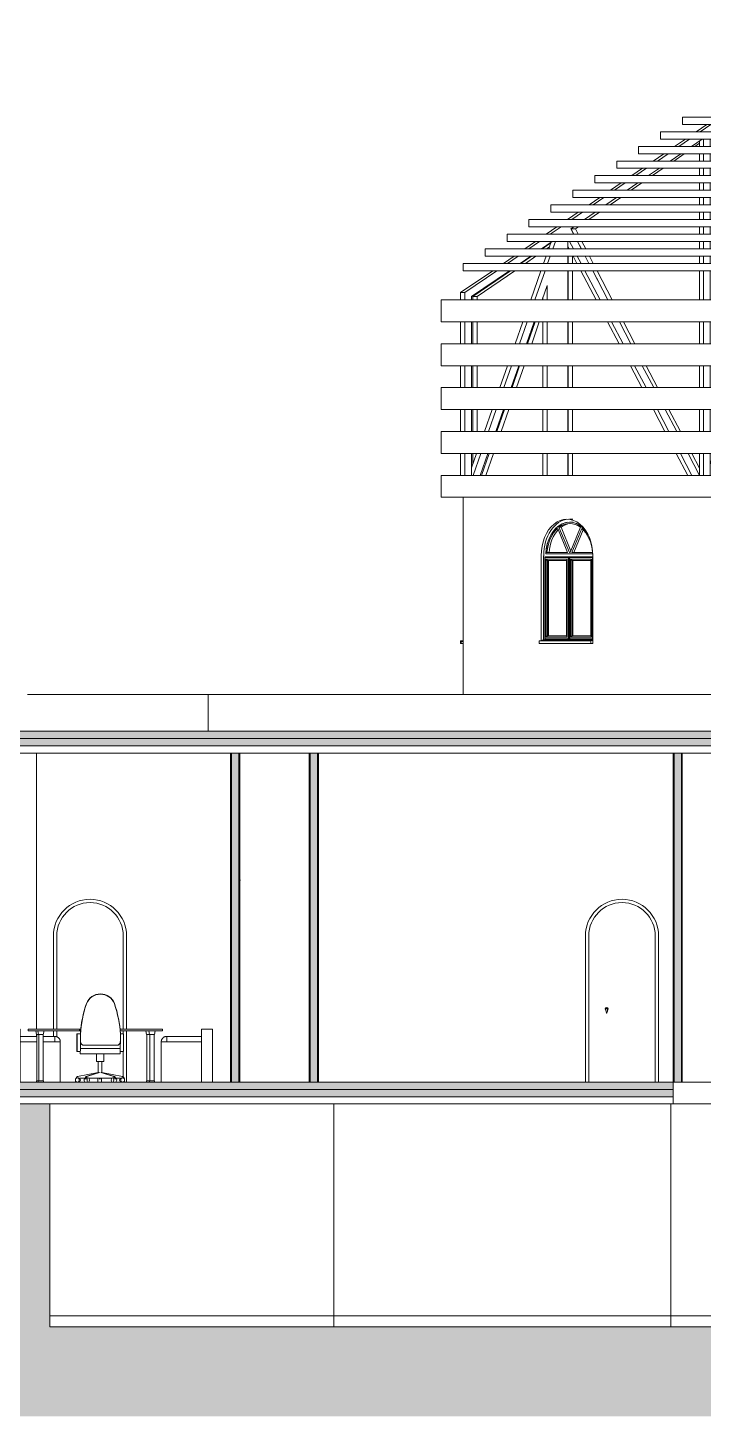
# Model space of a CAD drawing. Header units: millimetres. Extents: x -50556 to 48757, y -10837 to 15500.
# Drawn here: x -37859 to -28620, y -4572 to 14423 of the extents above; entities that cross this region are included whole.
import ezdxf

# ---------------------------------------------------------------- set-up
doc = ezdxf.new("R2010")
doc.units = ezdxf.units.MM
for name, color, linetype, lineweight in [('A-DETL-GENF', 92, 'Continuous', 9), ('A-DETL-THIN', 151, 'Continuous', 9), ('A-DOOR', 31, 'Continuous', 9), ('A-DOOR-FRAM', 31, 'Continuous', 9), ('A-FLOR', 192, 'Continuous', 9), ('A-FLOR-FNSH', 192, 'Continuous', 35), ('A-FLOR-MCUT', 51, 'Continuous', 9), ('A-FLOR-PATT', 8, 'Continuous', 35), ('A-GENM', 13, 'Continuous', 9), ('A-GLAZ', 151, 'Continuous', 9), ('A-ROOF', 132, 'Continuous', 9), ('A-WALL', 113, 'Continuous', 9), ('A-WALL-FNSH', 113, 'Continuous', 25), ('A-WALL-PATT', 111, 'Continuous', 25), ('I-FURN', 30, 'Continuous', 9), ('I-WALL', 2, 'Continuous', 9), ('S-FNDN', 32, 'Continuous', 9)]:
    doc.layers.add(name, color=color, linetype=linetype, lineweight=lineweight)
pattern_1 = [(0, (-2925.9, 5575), (812.8, 203.2), [33.528, -576.072, 33.528, -576.072, -3251.2]), (0, (-2925.9, 5575), (812.8, 203.2), [-1219.2, 33.528, -1185.672, 33.528, -576.072, -1422.4]), (0, (-2925.9, 5575), (812.8, 203.2), [-3048, 33.528, -372.872, 33.528, -982.472]), (120, (-2621.1, 5676.6), (-582.3764, 602.30545), [33.528, -576.072, 33.528, -3827.272]), (120, (-2621.1, 5676.6), (-582.3764, 602.30545), [-643.128, -576.072, 33.528, -1185.672, -2032]), (120, (-2621.1, 5676.6), (-582.3764, 602.30545), [-2438.4, 33.528, -576.072, 33.528, -1388.872]), (120, (-2621.1, 5676.6), (-582.3764, 602.30545), [-3081.528, -372.872, 33.528, -982.472]), (240, (-2519.5, 6083), (-230.4236, -805.50545), [33.528, -576.072, 33.528, -576.072, -3251.2]), (240, (-2519.5, 6083), (-230.4236, -805.50545), [-1219.2, 33.528, -1185.672, 33.528, -576.072, -1422.4]), (240, (-2519.5, 6083), (-230.4236, -805.50545), [-3048, 33.528, -372.872, 33.528, -982.472])]

# ---------------------------------------------------------------- blocks, each defined once
blk = doc.blocks.new('Arch - 750 x 2100 mm-239391-Section 3')
at = {"layer": 'A-DOOR'}
for p, q in [((-30186, 2000), (-30186, 0)), ((-29276, 0), (-29276, 2000))]:
    blk.add_line(p, q, dxfattribs=at)
at = {"layer": 'A-DOOR', "flags": 128}
for points in [[(-29939, 1009), (-29939, 1009), (-29939, 1009), (-29939, 1009), (-29939, 1009), (-29939, 1009), (-29939, 1009), (-29939, 1009), (-29939, 1009), (-29939, 1009), (-29939, 1009), (-29939, 1009), (-29939, 1009), (-29939, 1009), (-29939, 1009), (-29939, 1009), (-29940, 1009), (-29940, 1009), (-29940, 1009), (-29940, 1009), (-29940, 1009), (-29940, 1009), (-29940, 1009), (-29940, 1009), (-29940, 1009), (-29940, 1009), (-29940, 1009), (-29940, 1009), (-29940, 1009), (-29940, 1009), (-29940, 1009), (-29940, 1009), (-29940, 1009), (-29940, 1009), (-29940, 1009), (-29940, 1009), (-29941, 1009), (-29941, 1009), (-29941, 1009), (-29941, 1009), (-29941, 1009), (-29941, 1009), (-29941, 1009), (-29941, 1009), (-29941, 1009), (-29941, 1009), (-29941, 1009), (-29941, 1009), (-29941, 1009), (-29941, 1009), (-29941, 1009), (-29941, 1009), (-29941, 1009), (-29942, 1009), (-29942, 1009), (-29942, 1009), (-29942, 1009), (-29942, 1009), (-29942, 1009), (-29942, 1009), (-29942, 1009), (-29942, 1009), (-29942, 1009), (-29942, 1009), (-29942, 1009), (-29942, 1009), (-29942, 1009), (-29942, 1009), (-29942, 1009), (-29942, 1009), (-29942, 1009), (-29942, 1009), (-29942, 1009), (-29942, 1009), (-29942, 1009), (-29942, 1009), (-29942, 1009), (-29942, 1009)], [(-29942, 1009), (-29942, 1009), (-29942, 1009), (-29942, 1009)], [(-29939, 1009), (-29939, 1009), (-29939, 1009), (-29939, 1009), (-29939, 1009), (-29939, 1009)]]:
    blk.add_lwpolyline(points, dxfattribs=at)
at = {"layer": 'A-DOOR'}
for centre, radius, start, end in [((-29731, 2000), 455, 360, 180), ((-29941, 1000), 20, 360, 180), ((-29941, 1000), 20, 180, 240), ((-29942, 999), 9.45, 90, 180), ((-29787, 999), 165, 180, 199.134), ((-29939, 999), 9.45, 0, 90), ((-30094, 999), 165, 340.866, 0), ((-29941, 1000), 20, 300, 0), ((-29940, 946), 2.34, 199.134, 261.031), ((-29941, 946), 2.34, 278.969, 340.866)]:
    blk.add_arc(centre, radius, start, end, dxfattribs=at)
at = {"layer": 'A-DOOR-FRAM'}
for p, q in [((-30186, 0), (-30186, 2000)), ((-29276, 2000), (-29276, 0))]:
    blk.add_line(p, q, dxfattribs=at)
blk.add_arc((-29731, 2000), 455, 0, 180, dxfattribs=at)
blk = doc.blocks.new('Arch - 750 x 2100 mm-239390-Section 3')
at = {"layer": 'A-DOOR'}
for p, q in [((-37463, 2000), (-37463, 725)), ((-36553, 725), (-36553, 2000)), ((-37463, 700), (-37463, 619)), ((-36553, 660), (-36553, 700)), ((-36553, 73), (-36553, 420)), ((-36553, 0), (-36553, 2))]:
    blk.add_line(p, q, dxfattribs=at)
blk.add_arc((-37008, 2000), 455, 0, 180, dxfattribs=at)
at = {"layer": 'A-DOOR-FRAM'}
for p, q in [((-37463, 725), (-37463, 2000)), ((-36553, 2000), (-36553, 725)), ((-37463, 619), (-37463, 700)), ((-36553, 700), (-36553, 660)), ((-36553, 420), (-36553, 73)), ((-36553, 2), (-36553, 0))]:
    blk.add_line(p, q, dxfattribs=at)
blk.add_arc((-37008, 2000), 455, 0, 180, dxfattribs=at)
blk = doc.blocks.new('HOOR LIGHT - HOOR LIGHT-165948-Section 3')
at = {"layer": 'A-GENM'}
for p, q in [((-31904, 11200), (-23179, 11200)), ((-31904, 11100), (-31904, 11200)), ((-23179, 11100), (-31904, 11100))]:
    blk.add_line(p, q, dxfattribs=at)
blk = doc.blocks.new('HOOR LIGHT1 - HOOR LIGHT-166020-Section 3')
at = {"layer": 'A-GENM'}
for p, q in [((-31604, 11400), (-23055, 11400)), ((-31604, 11300), (-31604, 11400)), ((-23055, 11300), (-31604, 11300))]:
    blk.add_line(p, q, dxfattribs=at)
blk = doc.blocks.new('HOOR LIGHT2 - HOOR LIGHT-166050-Section 3')
at = {"layer": 'A-GENM'}
for p, q in [((-31304, 11600), (-22930, 11600)), ((-31304, 11600), (-31304, 11500)), ((-22930, 11500), (-31304, 11500))]:
    blk.add_line(p, q, dxfattribs=at)
blk = doc.blocks.new('HOOR LIGHT3 - HOOR LIGHT-166080-Section 3')
at = {"layer": 'A-GENM'}
for p, q in [((-31004, 11800), (-22806, 11800)), ((-31004, 11800), (-31004, 11700)), ((-22806, 11700), (-31004, 11700))]:
    blk.add_line(p, q, dxfattribs=at)
blk = doc.blocks.new('HOOR LIGHT4 - HOOR LIGHT-166110-Section 3')
at = {"layer": 'A-GENM'}
for p, q in [((-30704, 12000), (-22682, 12000)), ((-30704, 11900), (-30704, 12000)), ((-22682, 11900), (-30704, 11900))]:
    blk.add_line(p, q, dxfattribs=at)
blk = doc.blocks.new('HOOR LIGHT5 - HOOR LIGHT-166140-Section 3')
at = {"layer": 'A-GENM'}
for p, q in [((-30404, 12200), (-22558, 12200)), ((-30404, 12100), (-30404, 12200)), ((-22558, 12100), (-30404, 12100))]:
    blk.add_line(p, q, dxfattribs=at)
blk = doc.blocks.new('HOOR LIGHT6 - HOOR LIGHT-166170-Section 3')
at = {"layer": 'A-GENM'}
for p, q in [((-30104, 12400), (-22433, 12400)), ((-30104, 12300), (-30104, 12400)), ((-22433, 12300), (-30104, 12300))]:
    blk.add_line(p, q, dxfattribs=at)
blk = doc.blocks.new('HOOR LIGHT7 - HOOR LIGHT-166200-Section 3')
at = {"layer": 'A-GENM'}
for p, q in [((-29804, 12600), (-22309, 12600)), ((-29804, 12500), (-29804, 12600)), ((-22309, 12500), (-29804, 12500))]:
    blk.add_line(p, q, dxfattribs=at)
blk = doc.blocks.new('HOOR LIGHT8 - HOOR LIGHT-166230-Section 3')
at = {"layer": 'A-GENM'}
for p, q in [((-29504, 12800), (-22185, 12800)), ((-29504, 12700), (-29504, 12800)), ((-22185, 12700), (-29504, 12700))]:
    blk.add_line(p, q, dxfattribs=at)
blk = doc.blocks.new('HOOR LIGHT9 - HOOR LIGHT-166260-Section 3')
at = {"layer": 'A-GENM'}
for p, q in [((-29204, 13000), (-22061, 13000)), ((-29204, 12900), (-29204, 13000)), ((-22061, 12900), (-29204, 12900))]:
    blk.add_line(p, q, dxfattribs=at)
blk = doc.blocks.new('HOOR LIGHT10 - HOOR LIGHT-166290-Section 3')
at = {"layer": 'A-GENM'}
for p, q in [((-28904, 13200), (-21936, 13200)), ((-28904, 13100), (-28904, 13200)), ((-21936, 13100), (-28904, 13100))]:
    blk.add_line(p, q, dxfattribs=at)
blk = doc.blocks.new('TRUESS2 - TRUESS-173441-Section 3')
at = {"layer": 'A-GENM'}
for p, q in [((-26553, 14423), (-26578, 14423)), ((-26553, 14423), (-26553, 14400)), ((-26553, 14300), (-26553, 14200)), ((-26850, 14100), (-26995, 14000)), ((-26553, 14100), (-26553, 14000)), ((-27140, 13900), (-27285, 13800)), ((-26553, 13900), (-26553, 13800)), ((-27430, 13700), (-27575, 13600)), ((-26759, 13700), (-26789, 13600)), ((-26727, 13806), (-26729, 13800)), ((-26553, 13700), (-26553, 13600)), ((-27720, 13500), (-27865, 13400)), ((-26818, 13500), (-26848, 13400)), ((-26553, 13500), (-26553, 13400)), ((-28009, 13300), (-28154, 13200)), ((-26878, 13300), (-26908, 13200)), ((-26553, 13300), (-26553, 13200)), ((-28299, 13100), (-28444, 13000)), ((-26938, 13100), (-26968, 13000)), ((-26553, 13100), (-26553, 13000)), ((-28673, 12842), (-28734, 12800)), ((-28480, 12900), (-28480, 12800)), ((-26998, 12900), (-27028, 12800)), ((-26553, 12900), (-26553, 12800)), ((-28879, 12700), (-29024, 12600)), ((-28480, 12700), (-28480, 12600)), ((-27058, 12700), (-27087, 12600)), ((-26553, 12700), (-26553, 12600)), ((-29169, 12500), (-29314, 12400)), ((-28480, 12500), (-28480, 12400)), ((-27117, 12500), (-27147, 12400)), ((-26553, 12500), (-26553, 12400)), ((-29459, 12300), (-29604, 12200)), ((-28480, 12300), (-28480, 12200)), ((-27177, 12300), (-27207, 12200)), ((-26553, 12300), (-26553, 12200)), ((-29749, 12100), (-29894, 12000)), ((-28480, 12100), (-28480, 12000)), ((-27237, 12100), (-27267, 12000)), ((-26553, 12100), (-26553, 12000)), ((-30243, 11800), (-30098, 11900)), ((-30039, 11900), (-30184, 11800)), ((-28480, 11900), (-28480, 11800)), ((-27297, 11900), (-27326, 11800)), ((-26553, 11900), (-26553, 11800)), ((-30428, 11673), (-30388, 11700)), ((-30390, 11600), (-30428, 11673)), ((-30368, 11673), (-30428, 11673)), ((-30328, 11700), (-30368, 11673)), ((-30368, 11673), (-30331, 11600)), ((-28480, 11700), (-28480, 11600)), ((-27356, 11700), (-27386, 11600)), ((-26553, 11700), (-26553, 11600)), ((-30823, 11400), (-30705, 11481)), ((-30724, 11427), (-30763, 11400)), ((-30467, 11400), (-30467, 11428)), ((-30287, 11400), (-30338, 11500)), ((-30279, 11500), (-30227, 11400)), ((-28480, 11500), (-28480, 11400)), ((-31113, 11200), (-30968, 11300)), ((-30908, 11300), (-31053, 11200)), ((-30467, 11200), (-30467, 11300)), ((-30407, 11300), (-30407, 11200)), ((-30183, 11200), (-30235, 11300)), ((-30175, 11300), (-30124, 11200)), ((-28480, 11300), (-28480, 11200)), ((-31772, 10745), (-31258, 11100)), ((-31198, 11100), (-31713, 10745)), ((-30467, 10700), (-30467, 11100)), ((-30407, 11100), (-30407, 10700)), ((-30032, 10908), (-30131, 11100)), ((-30072, 11100), (-29865, 10700)), ((-28480, 11100), (-28480, 10700)), ((-31772, 10700), (-31772, 10745)), ((-31713, 10745), (-31772, 10745)), ((-31713, 10745), (-31713, 10700)), ((-30817, 10700), (-30812, 10714)), ((-27619, 10819), (-27655, 10700)), ((-31772, 10100), (-31772, 10400)), ((-31713, 10400), (-31713, 10100)), ((-31026, 10100), (-30921, 10400)), ((-30862, 10400), (-30966, 10100)), ((-30467, 10100), (-30467, 10400)), ((-30407, 10400), (-30407, 10100)), ((-29710, 10400), (-29554, 10100)), ((-28480, 10400), (-28480, 10100)), ((-27745, 10400), (-27834, 10100)), ((-31772, 9500), (-31772, 9800)), ((-31713, 9800), (-31713, 9500)), ((-31235, 9500), (-31131, 9800)), ((-31071, 9800), (-31176, 9500)), ((-30467, 9500), (-30467, 9800)), ((-30407, 9800), (-30407, 9500)), ((-29399, 9800), (-29244, 9500)), ((-28480, 9800), (-28480, 9500)), ((-27924, 9800), (-28014, 9500)), ((-31772, 8900), (-31772, 9200)), ((-31713, 9200), (-31713, 8900)), ((-31444, 8900), (-31340, 9200)), ((-31280, 9200), (-31385, 8900)), ((-30467, 8900), (-30467, 9200)), ((-30407, 9200), (-30407, 8900)), ((-29089, 9200), (-28933, 8900)), ((-28480, 9200), (-28480, 8900)), ((-28103, 9200), (-28193, 8900)), ((-31772, 8451), (-31772, 8600)), ((-31654, 8300), (-31549, 8600)), ((-31489, 8600), (-31594, 8300)), ((-30467, 8300), (-30467, 8600)), ((-30407, 8600), (-30407, 8300)), ((-28778, 8600), (-28673, 8398)), ((-28480, 8600), (-28480, 8595)), ((-28283, 8600), (-28372, 8300))]:
    blk.add_line(p, q, dxfattribs=at)
blk = doc.blocks.new('TRUESS3 - TRUESS-173606-Section 3')
at = {"layer": 'A-GENM'}
for p, q in [((-26961, 14200), (-26814, 14300)), ((-26758, 14300), (-26904, 14200)), ((-26668, 14400), (-26634, 14423)), ((-26634, 14423), (-26578, 14423)), ((-26578, 14423), (-26612, 14400)), ((-26578, 14400), (-26578, 14423)), ((-26578, 14200), (-26578, 14300)), ((-27254, 14000), (-27107, 14100)), ((-27051, 14100), (-27197, 14000)), ((-27024, 14000), (-26878, 14100)), ((-26849, 14000), (-26818, 14100)), ((-26762, 14100), (-26792, 14000)), ((-26695, 14000), (-26671, 14080)), ((-26671, 14080), (-26671, 14000)), ((-26578, 14000), (-26578, 14100)), ((-27546, 13800), (-27400, 13900)), ((-27344, 13900), (-27490, 13800)), ((-27317, 13800), (-27170, 13900)), ((-26909, 13800), (-26879, 13900)), ((-26822, 13900), (-26853, 13800)), ((-26755, 13800), (-26725, 13900)), ((-26727, 13800), (-26727, 13893)), ((-26671, 13900), (-26671, 13800)), ((-26578, 13800), (-26578, 13900)), ((-27839, 13600), (-27693, 13700)), ((-27637, 13700), (-27783, 13600)), ((-27610, 13600), (-27463, 13700)), ((-26969, 13600), (-26939, 13700)), ((-26883, 13700), (-26913, 13600)), ((-26815, 13600), (-26785, 13700)), ((-26727, 13600), (-26727, 13700)), ((-26671, 13700), (-26671, 13600)), ((-26578, 13600), (-26578, 13700)), ((-28132, 13400), (-27986, 13500)), ((-27929, 13500), (-28076, 13400)), ((-27903, 13400), (-27756, 13500)), ((-27030, 13400), (-26999, 13500)), ((-26943, 13500), (-26973, 13400)), ((-26876, 13400), (-26846, 13500)), ((-26727, 13400), (-26727, 13500)), ((-26671, 13500), (-26671, 13400)), ((-26578, 13400), (-26578, 13500)), ((-28425, 13200), (-28279, 13300)), ((-28222, 13300), (-28369, 13200)), ((-28195, 13200), (-28049, 13300)), ((-27090, 13200), (-27060, 13300)), ((-27004, 13300), (-27034, 13200)), ((-26936, 13200), (-26906, 13300)), ((-26727, 13200), (-26727, 13300)), ((-26671, 13300), (-26671, 13200)), ((-26578, 13200), (-26578, 13300)), ((-28718, 13000), (-28571, 13100)), ((-28515, 13100), (-28662, 13000)), ((-28488, 13000), (-28342, 13100)), ((-27150, 13000), (-27120, 13100)), ((-27064, 13100), (-27094, 13000)), ((-26997, 13000), (-26966, 13100)), ((-26727, 13000), (-26727, 13100)), ((-26671, 13100), (-26671, 13000)), ((-26578, 13000), (-26578, 13100)), ((-29011, 12800), (-28864, 12900)), ((-28808, 12900), (-28954, 12800)), ((-28781, 12800), (-28635, 12900)), ((-28673, 12800), (-28673, 12873)), ((-28617, 12900), (-28617, 12800)), ((-28525, 12800), (-28525, 12900)), ((-27211, 12800), (-27181, 12900)), ((-27124, 12900), (-27154, 12800)), ((-27057, 12800), (-27027, 12900)), ((-26727, 12800), (-26727, 12900)), ((-26671, 12900), (-26671, 12800)), ((-26578, 12800), (-26578, 12900)), ((-29304, 12600), (-29157, 12700)), ((-29101, 12700), (-29247, 12600)), ((-29074, 12600), (-28928, 12700)), ((-28673, 12600), (-28673, 12700)), ((-28617, 12700), (-28617, 12600)), ((-28525, 12600), (-28525, 12700)), ((-27271, 12600), (-27241, 12700)), ((-27185, 12700), (-27215, 12600)), ((-27117, 12600), (-27087, 12700)), ((-26727, 12600), (-26727, 12700)), ((-26671, 12700), (-26671, 12600)), ((-26578, 12600), (-26578, 12700)), ((-29596, 12400), (-29450, 12500)), ((-29394, 12500), (-29540, 12400)), ((-29367, 12400), (-29220, 12500)), ((-28673, 12400), (-28673, 12500)), ((-28617, 12500), (-28617, 12400)), ((-28525, 12400), (-28525, 12500)), ((-27332, 12400), (-27301, 12500)), ((-27245, 12500), (-27275, 12400)), ((-27178, 12400), (-27148, 12500)), ((-26727, 12400), (-26727, 12500)), ((-26671, 12500), (-26671, 12400)), ((-26578, 12400), (-26578, 12500)), ((-29889, 12200), (-29743, 12300)), ((-29687, 12300), (-29833, 12200)), ((-29660, 12200), (-29513, 12300)), ((-28673, 12200), (-28673, 12300)), ((-28617, 12300), (-28617, 12200)), ((-28525, 12200), (-28525, 12300)), ((-27392, 12200), (-27362, 12300)), ((-27305, 12300), (-27336, 12200)), ((-27238, 12200), (-27208, 12300)), ((-26727, 12200), (-26727, 12300)), ((-26671, 12300), (-26671, 12200)), ((-26578, 12200), (-26578, 12300)), ((-30182, 12000), (-30036, 12100)), ((-29979, 12100), (-30126, 12000)), ((-29953, 12000), (-29806, 12100)), ((-28673, 12000), (-28673, 12100)), ((-28617, 12100), (-28617, 12000)), ((-28525, 12000), (-28525, 12100)), ((-27452, 12000), (-27422, 12100)), ((-27366, 12100), (-27396, 12000)), ((-27298, 12000), (-27268, 12100)), ((-26727, 12000), (-26727, 12100)), ((-26671, 12100), (-26671, 12000)), ((-26578, 12000), (-26578, 12100)), ((-30475, 11800), (-30329, 11900)), ((-30272, 11900), (-30419, 11800)), ((-30245, 11800), (-30099, 11900)), ((-28673, 11800), (-28673, 11900)), ((-28617, 11900), (-28617, 11800)), ((-28525, 11800), (-28525, 11900)), ((-27513, 11800), (-27482, 11900)), ((-27426, 11900), (-27456, 11800)), ((-27359, 11800), (-27329, 11900)), ((-26727, 11800), (-26727, 11900)), ((-26671, 11900), (-26671, 11800)), ((-26578, 11800), (-26578, 11900)), ((-30768, 11600), (-30621, 11700)), ((-30565, 11700), (-30712, 11600)), ((-30432, 11673), (-30392, 11700)), ((-30394, 11600), (-30432, 11673)), ((-28673, 11600), (-28673, 11700)), ((-28617, 11700), (-28617, 11600)), ((-28525, 11600), (-28525, 11700)), ((-27573, 11600), (-27543, 11700)), ((-27487, 11700), (-27517, 11600)), ((-27419, 11600), (-27389, 11700)), ((-26727, 11600), (-26727, 11700)), ((-26671, 11700), (-26671, 11600)), ((-26578, 11600), (-26578, 11700)), ((-31061, 11400), (-30914, 11500)), ((-30858, 11500), (-31004, 11400)), ((-30831, 11400), (-30685, 11500)), ((-30734, 11400), (-30703, 11487)), ((-30642, 11500), (-30678, 11400)), ((-30471, 11400), (-30471, 11500)), ((-30452, 11400), (-30471, 11436)), ((-30448, 11500), (-30396, 11400)), ((-30289, 11400), (-30342, 11500)), ((-28673, 11400), (-28673, 11500)), ((-28617, 11500), (-28617, 11400)), ((-28525, 11400), (-28525, 11500)), ((-27633, 11400), (-27619, 11446)), ((-27547, 11500), (-27577, 11400)), ((-31354, 11200), (-31207, 11300)), ((-31151, 11300), (-31297, 11200)), ((-31124, 11200), (-30978, 11300)), ((-30804, 11200), (-30769, 11300)), ((-30713, 11300), (-30748, 11200)), ((-30471, 11200), (-30471, 11300)), ((-30347, 11200), (-30400, 11300)), ((-30343, 11300), (-30291, 11200)), ((-30185, 11200), (-30237, 11300)), ((-28673, 11200), (-28673, 11300)), ((-28617, 11300), (-28617, 11200)), ((-28525, 11200), (-28525, 11300)), ((-27694, 11200), (-27664, 11300)), ((-27607, 11300), (-27637, 11200)), ((-27540, 11200), (-27528, 11239)), ((-31939, 10800), (-31500, 11100)), ((-31444, 11100), (-31883, 10800)), ((-31790, 10745), (-31270, 11100)), ((-30980, 10700), (-30840, 11100)), ((-30783, 11100), (-30924, 10700)), ((-30471, 10700), (-30471, 11100)), ((-30086, 10700), (-30295, 11100)), ((-30239, 11100), (-30030, 10700)), ((-29923, 10700), (-30132, 11100)), ((-28673, 10700), (-28673, 11100)), ((-28617, 11100), (-28617, 10700)), ((-28525, 10700), (-28525, 11100)), ((-27845, 10700), (-27724, 11100)), ((-27668, 11100), (-27788, 10700)), ((-27691, 10700), (-27570, 11100)), ((-30825, 10700), (-30756, 10896)), ((-30756, 10896), (-30756, 10700)), ((-31939, 10700), (-31939, 10800)), ((-31939, 10800), (-31883, 10800)), ((-31883, 10800), (-31883, 10700)), ((-31790, 10700), (-31790, 10745)), ((-30812, 10700), (-30812, 10737)), ((-31939, 10100), (-31939, 10400)), ((-31883, 10400), (-31883, 10100)), ((-31790, 10100), (-31790, 10400)), ((-31192, 10100), (-31086, 10400)), ((-31030, 10400), (-31135, 10100)), ((-31036, 10100), (-30931, 10400)), ((-30812, 10100), (-30812, 10400)), ((-30756, 10400), (-30756, 10100)), ((-30471, 10100), (-30471, 10400)), ((-29772, 10100), (-29929, 10400)), ((-29873, 10400), (-29716, 10100)), ((-29610, 10100), (-29766, 10400)), ((-28673, 10100), (-28673, 10400)), ((-28617, 10400), (-28617, 10100)), ((-28525, 10100), (-28525, 10400)), ((-28026, 10100), (-27935, 10400)), ((-27879, 10400), (-27970, 10100)), ((-27872, 10100), (-27781, 10400)), ((-31939, 9500), (-31939, 9800)), ((-31883, 9800), (-31883, 9500)), ((-31790, 9500), (-31790, 9800)), ((-31403, 9500), (-31297, 9800)), ((-31241, 9800), (-31347, 9500)), ((-31248, 9500), (-31142, 9800)), ((-30812, 9500), (-30812, 9800)), ((-30756, 9800), (-30756, 9500)), ((-30471, 9500), (-30471, 9800)), ((-29459, 9500), (-29615, 9800)), ((-29559, 9800), (-29402, 9500)), ((-29296, 9500), (-29453, 9800)), ((-28673, 9500), (-28673, 9800)), ((-28617, 9800), (-28617, 9500)), ((-28525, 9500), (-28525, 9800)), ((-28207, 9500), (-28116, 9800)), ((-28060, 9800), (-28151, 9500)), ((-28053, 9500), (-27963, 9800)), ((-31939, 8900), (-31939, 9200)), ((-31883, 9200), (-31883, 8900)), ((-31790, 8900), (-31790, 9200)), ((-31614, 8900), (-31509, 9200)), ((-31452, 9200), (-31558, 8900)), ((-31459, 8900), (-31353, 9200)), ((-30812, 8900), (-30812, 9200)), ((-30756, 9200), (-30756, 8900)), ((-30471, 8900), (-30471, 9200)), ((-29145, 8900), (-29302, 9200)), ((-29246, 9200), (-29089, 8900)), ((-28982, 8900), (-29139, 9200)), ((-28673, 8900), (-28673, 9200)), ((-28617, 9200), (-28617, 8900)), ((-28525, 8900), (-28525, 9200)), ((-28388, 8900), (-28297, 9200)), ((-28241, 9200), (-28332, 8900)), ((-28234, 8900), (-28144, 9200)), ((-31939, 8300), (-31939, 8600)), ((-31883, 8600), (-31883, 8300)), ((-31790, 8300), (-31790, 8600)), ((-31790, 8401), (-31720, 8600)), ((-31664, 8600), (-31769, 8300)), ((-31670, 8300), (-31565, 8600)), ((-30812, 8300), (-30812, 8600)), ((-30756, 8600), (-30756, 8300)), ((-30471, 8300), (-30471, 8600)), ((-28831, 8300), (-28988, 8600)), ((-28932, 8600), (-28775, 8300)), ((-28669, 8300), (-28825, 8600)), ((-28673, 8309), (-28673, 8600)), ((-28617, 8600), (-28617, 8300)), ((-28525, 8300), (-28525, 8600)), ((-28525, 8448), (-28479, 8600)), ((-28422, 8600), (-28513, 8300)), ((-28415, 8300), (-28325, 8600))]:
    blk.add_line(p, q, dxfattribs=at)
blk = doc.blocks.new('Sofa Single Seater - 900 x 700 mm-V23-Section 3')
at = {"layer": 'A-GENM'}
for p, q in [((-35959, 625), (-35959, 550)), ((-35484, 625), (-35959, 625)), ((-35959, 550), (-35959, 625)), ((-35334, 725), (-35484, 725)), ((-35484, 575), (-35484, 725)), ((-35484, 0), (-35484, 575)), ((-35334, 725), (-35334, 575)), ((-35334, 575), (-35334, 0)), ((-36034, 550), (-36034, 0)), ((-36034, 550), (-35959, 550)), ((-35959, 550), (-36034, 550)), ((-35959, 550), (-35484, 550)), ((-35959, 550), (-35484, 550)), ((-35484, 0), (-35484, 550))]:
    blk.add_line(p, q, dxfattribs=at)
at = {"layer": 'A-GENM', "flags": 128}
for points in [[(-35959, 625), (-35962, 625), (-35965, 625), (-35968, 624), (-35971, 624), (-35974, 624), (-35976, 623), (-35979, 622), (-35982, 621), (-35985, 620), (-35988, 619), (-35991, 618), (-35993, 617), (-35996, 615), (-35998, 614), (-36001, 612), (-36003, 610), (-36006, 608), (-36008, 606), (-36010, 604), (-36012, 602), (-36014, 600), (-36016, 598), (-36018, 595), (-36020, 593), (-36022, 591), (-36023, 588), (-36025, 585), (-36026, 583), (-36027, 580), (-36029, 577), (-36030, 574), (-36030, 572), (-36031, 569), (-36032, 566), (-36033, 563), (-36033, 560), (-36033, 557), (-36034, 554), (-36034, 551), (-36034, 550)], [(-35959, 625), (-35962, 625), (-35965, 625), (-35968, 624), (-35971, 624), (-35974, 624), (-35976, 623), (-35979, 622), (-35982, 621), (-35985, 620), (-35988, 619), (-35991, 618), (-35993, 617), (-35996, 615), (-35998, 614), (-36001, 612), (-36003, 610), (-36006, 608), (-36008, 606), (-36010, 604), (-36012, 602), (-36014, 600), (-36016, 598), (-36018, 595), (-36020, 593), (-36022, 591), (-36023, 588), (-36025, 585), (-36026, 583), (-36027, 580), (-36029, 577), (-36030, 574), (-36030, 572), (-36031, 569), (-36032, 566), (-36033, 563), (-36033, 560), (-36033, 557), (-36034, 554), (-36034, 551)]]:
    blk.add_lwpolyline(points, dxfattribs=at)
blk = doc.blocks.new('Sofa Single Seater - 900 x 700 mm-V24-Section 3')
at = {"layer": 'A-GENM'}
for p, q in [((-37964, 725), (-38114, 725)), ((-38114, 575), (-38114, 725)), ((-38114, 0), (-38114, 575)), ((-37964, 725), (-37964, 575)), ((-37735, 625), (-37964, 625)), ((-37964, 575), (-37964, 0)), ((-37489, 625), (-37650, 625)), ((-37489, 550), (-37489, 625)), ((-37489, 625), (-37489, 550)), ((-37964, 550), (-37735, 550)), ((-37964, 0), (-37964, 550)), ((-37735, 550), (-37964, 550)), ((-37650, 550), (-37489, 550)), ((-37489, 550), (-37650, 550)), ((-37489, 550), (-37414, 550)), ((-37414, 550), (-37489, 550)), ((-37414, 0), (-37414, 550))]:
    blk.add_line(p, q, dxfattribs=at)
at = {"layer": 'A-GENM', "flags": 128}
for points in [[(-37414, 550), (-37414, 553), (-37414, 556), (-37415, 559), (-37415, 562), (-37416, 565), (-37416, 568), (-37417, 571), (-37418, 574), (-37419, 576), (-37420, 579), (-37421, 582), (-37423, 585), (-37424, 587), (-37426, 590), (-37427, 592), (-37429, 595), (-37431, 597), (-37433, 599), (-37435, 602), (-37437, 604), (-37439, 606), (-37441, 608), (-37444, 610), (-37446, 611), (-37449, 613), (-37451, 615), (-37454, 616), (-37456, 618), (-37459, 619), (-37462, 620), (-37465, 621), (-37468, 622), (-37470, 623), (-37473, 623), (-37476, 624), (-37479, 624), (-37482, 625), (-37485, 625), (-37488, 625), (-37489, 625)], [(-37414, 550), (-37414, 553), (-37414, 556), (-37415, 559), (-37415, 562), (-37416, 565), (-37416, 568), (-37417, 571), (-37418, 574), (-37419, 576), (-37420, 579), (-37421, 582), (-37423, 585), (-37424, 587), (-37426, 590), (-37427, 592), (-37429, 595), (-37431, 597), (-37433, 599), (-37435, 602), (-37437, 604), (-37439, 606), (-37441, 608), (-37444, 610), (-37446, 611), (-37449, 613), (-37451, 615), (-37454, 616), (-37456, 618), (-37459, 619), (-37462, 620), (-37465, 621), (-37468, 622), (-37470, 623), (-37473, 623), (-37476, 624), (-37479, 624), (-37482, 625), (-37485, 625), (-37488, 625)]]:
    blk.add_lwpolyline(points, dxfattribs=at)
blk = doc.blocks.new('Desk - Corner _2_ - 1800 x 1010-V27-Section 3')
at = {"layer": 'I-FURN'}
for p, q in [((-37854, 725), (-37854, 700)), ((-37854, 725), (-37854, 725)), ((-37854, 725), (-37828, 725)), ((-37828, 700), (-37854, 700)), ((-37854, 700), (-37854, 700)), ((-37828, 725), (-37671, 725)), ((-37671, 700), (-37828, 700)), ((-37749, 700), (-37739, 650)), ((-37738, 650), (-37713, 650)), ((-37736, 650), (-37736, 15)), ((-37723, 700), (-37713, 650)), ((-37712, 650), (-37647, 650)), ((-37710, 650), (-37710, 15)), ((-37671, 725), (-37151, 725)), ((-37151, 700), (-37671, 700)), ((-37650, 15), (-37650, 650)), ((-37647, 650), (-37637, 700)), ((-37151, 725), (-37133, 725)), ((-37151, 700), (-37151, 725)), ((-37136, 700), (-37151, 700)), ((-36599, 725), (-36227, 725)), ((-36227, 700), (-36597, 700)), ((-36243, 700), (-36233, 650)), ((-36233, 650), (-36191, 650)), ((-36230, 650), (-36230, 15)), ((-36227, 725), (-36187, 725)), ((-36187, 700), (-36227, 700)), ((-36202, 700), (-36192, 650)), ((-36192, 650), (-36126, 650)), ((-36189, 650), (-36189, 15)), ((-36187, 725), (-36141, 725)), ((-36141, 700), (-36187, 700)), ((-36141, 725), (-36016, 725)), ((-36016, 700), (-36141, 700)), ((-36129, 15), (-36129, 650)), ((-36126, 650), (-36116, 700)), ((-36016, 700), (-36016, 725)), ((-37741, 15), (-37741, 0)), ((-37740, 15), (-37715, 15)), ((-37715, 15), (-37715, 0)), ((-37714, 15), (-37645, 15)), ((-37645, 0), (-37645, 15)), ((-36235, 15), (-36235, 0)), ((-36235, 15), (-36194, 15)), ((-36194, 15), (-36194, 0)), ((-36194, 15), (-36124, 15)), ((-36124, 0), (-36124, 15))]:
    blk.add_line(p, q, dxfattribs=at)
blk = doc.blocks.new('M_Chair-Executive - M_Chair-Executive-193433-Section 3')
at = {"layer": 'I-FURN'}
for p, q in [((-37056, 1076), (-37055, 1069)), ((-36675, 1076), (-36674, 1069)), ((-37188, 610), (-37188, 546)), ((-37188, 546), (-37188, 610)), ((-37184, 659), (-37187, 659)), ((-37187, 643), (-37184, 643)), ((-37140, 659), (-37184, 659)), ((-37184, 546), (-37184, 610)), ((-37184, 610), (-37184, 546)), ((-37139, 650), (-37139, 660)), ((-37139, 660), (-37139, 653)), ((-37139, 653), (-37139, 553)), ((-37139, 610), (-37139, 546)), ((-36596, 700), (-36596, 707)), ((-36593, 660), (-36593, 653)), ((-36549, 659), (-36593, 659)), ((-36593, 555), (-36593, 653)), ((-36549, 546), (-36549, 610)), ((-37185, 436), (-37186, 436)), ((-37186, 420), (-37185, 420)), ((-37185, 420), (-37141, 420)), ((-37144, 420), (-37144, 384)), ((-37142, 384), (-37144, 384)), ((-36962, 384), (-37142, 384)), ((-37141, 457), (-36962, 457)), ((-37139, 556), (-37139, 549)), ((-37088, 503), (-36644, 503)), ((-36962, 457), (-36772, 457)), ((-36772, 384), (-36962, 384)), ((-36921, 384), (-36921, 371)), ((-36920, 283), (-36920, 384)), ((-36818, 384), (-36818, 283)), ((-36772, 457), (-36596, 457)), ((-36596, 384), (-36772, 384)), ((-36596, 384), (-36596, 457)), ((-36595, 436), (-36596, 436)), ((-36595, 420), (-36596, 420)), ((-36595, 420), (-36550, 420)), ((-36593, 555), (-36593, 546)), ((-36593, 552), (-36593, 546)), ((-36921, 371), (-36920, 283)), ((-36920, 283), (-36920, 283)), ((-36818, 283), (-36920, 283)), ((-36895, 283), (-36895, 128)), ((-36844, 128), (-36844, 283)), ((-37199, 52), (-37199, 48)), ((-37166, 56), (-37181, 56)), ((-36896, 130), (-37179, 78)), ((-37151, 54), (-37079, 54)), ((-37151, 40), (-37151, 54)), ((-37147, 54), (-37147, 40)), ((-37032, 56), (-37073, 56)), ((-37072, 40), (-37072, 52)), ((-37062, 52), (-37062, 40)), ((-37060, 78), (-36890, 130)), ((-36879, 130), (-37050, 78)), ((-37026, 54), (-36879, 54)), ((-36885, 130), (-36890, 130)), ((-36879, 130), (-36885, 130)), ((-36880, 40), (-36880, 54)), ((-36860, 54), (-36879, 54)), ((-36868, 54), (-36868, 40)), ((-36682, 78), (-36860, 130)), ((-36854, 130), (-36860, 130)), ((-36860, 54), (-36706, 54)), ((-36849, 130), (-36853, 130)), ((-36849, 130), (-36672, 78)), ((-36563, 78), (-36844, 130)), ((-36659, 56), (-36700, 56)), ((-36669, 40), (-36669, 52)), ((-36659, 52), (-36659, 40)), ((-36653, 54), (-36591, 54)), ((-36595, 40), (-36595, 54)), ((-36591, 54), (-36591, 40)), ((-36561, 56), (-36577, 56)), ((-36543, 49), (-36543, 52)), ((-37181, 0), (-37166, 0)), ((-37073, 0), (-37032, 0)), ((-36700, 0), (-36659, 0)), ((-36577, 0), (-36561, 0))]:
    blk.add_line(p, q, dxfattribs=at)
for centre, major_axis, ratio, start_param, end_param in [((-36865, 1006), (203, 17), 0.984706, 0.272821, 2.703571), ((-36865, 1000), (203, 17), 0.984706, 0.272821, 2.703571), ((-35618, 583), (1519, 124), 0.984706, 2.724333, 3.007783), ((-35617, 576), (1519, 124), 0.984706, 2.724333, 3.007783), ((-38115, 583), (1519, 124), 0.984706, 6.251794, 6.535244), ((-38115, 576), (1519, 124), 0.984706, 6.251794, 6.535244), ((-37187, 610), (0, 49.4), 0.014375, 0, 1.570796), ((-37187, 610), (0, 33.5), 0.014375, 0, 1.570796), ((-37184, 610), (0, 49.4), 0.014375, 4.712389, 6.283185), ((-37184, 610), (0, 33.5), 0.014375, 4.712389, 6.283185), ((-37140, 610), (0, 49.4), 0.014375, 4.712389, 6.283185), ((-36549, 610), (0, 49.4), 0.014375, 4.712389, 6.283185), ((-37186, 546), (0, 126), 0.014375, 1.570796, 3.141593), ((-37186, 546), (0, 110), 0.014375, 1.570796, 3.141593), ((-37185, 546), (0, 126), 0.014375, 3.141593, 4.712389), ((-37185, 546), (0, 110), 0.014375, 3.141593, 4.712389), ((-37141, 546), (0, 126), 0.014375, 3.141593, 4.712389), ((-37088, 553), (50.6, 4.1), 0.984706, 3.060531, 4.629789), ((-36644, 553), (50.6, 4.1), 0.984706, 4.629789, 6.200585), ((-36596, 546), (0, 110), 0.014375, 1.683473, 2.513274), ((-36596, 546), (0, 126), 0.014375, 1.673026, 2.369479), ((-36596, 546), (0, 110), 0.014375, 2.653968, 3.141593), ((-36596, 546), (0, 126), 0.014375, 2.719905, 3.141593), ((-36595, 546), (0, 126), 0.014375, 3.141593, 4.712389), ((-36595, 546), (0, 110), 0.014375, 3.141593, 4.712389), ((-36550, 546), (0, 126), 0.014375, 3.141593, 4.712389), ((-37181, 28), (0, 28.2), 0.9554, 4.712389, 7.853982), ((-37181, 28), (0, 28.2), 0.9554, 1.570796, 4.712389), ((-37175, 52), (0, 25.4), 0.9554, 0.174533, 1.570796), ((-37166, 28), (0, 28.2), 0.9554, 2.917193, 4.712389), ((-37166, 28), (0, 28.2), 0.9554, 4.712389, 5.499346), ((-37073, 28), (0, 28.2), 0.576095, 6.194416, 7.853982), ((-37073, 28), (0, 28.2), 0.576095, 1.570796, 3.365992), ((-37058, 52), (0, 25.4), 0.576095, 0.174533, 1.570796), ((-37047, 52), (0, 25.4), 0.576095, 0.174533, 1.570796), ((-37032, 28), (0, 28.2), 0.576095, 4.712389, 7.853982), ((-37032, 28), (0, 28.2), 0.576095, 1.570796, 4.712389), ((-36900, 28), (0, 28.2), 0.014375, 0.39692, 1.570796), ((-36900, 28), (0, 28.2), 0.014375, 1.570796, 4.712389), ((-36900, 28), (0, 28.2), 0.014375, 4.712389, 5.886265), ((-36849, 28), (0, 28.2), 0.014375, 4.712389, 5.886265), ((-36849, 28), (0, 28.2), 0.014375, 2.917193, 4.712389), ((-36700, 28), (0, 28.2), 0.599354, 4.712389, 7.853982), ((-36700, 28), (0, 28.2), 0.599354, 1.570796, 4.712389), ((-36684, 52), (0, 25.4), 0.599354, 4.712389, 6.108652), ((-36674, 52), (0, 25.4), 0.599354, 4.712389, 6.108652), ((-36659, 28), (0, 28.2), 0.599354, 2.917193, 4.712389), ((-36659, 28), (0, 28.2), 0.599354, 4.712389, 6.283185), ((-36577, 28), (0, 28.2), 0.946516, 0.749107, 1.570796), ((-36577, 28), (0, 28.2), 0.946516, 1.570796, 3.365992), ((-36561, 28), (0, 28.2), 0.946516, 4.712389, 7.853982), ((-36561, 28), (0, 28.2), 0.946516, 1.570796, 4.712389), ((-36567, 52), (0, 25.4), 0.946516, 4.712389, 6.108652)]:
    blk.add_ellipse(centre, major_axis=major_axis, ratio=ratio, start_param=start_param, end_param=end_param, dxfattribs=at)
blk = doc.blocks.new('Arched _2_ - Arched _2_ 2-V44-Section 3')
at = {"layer": 'A-GLAZ'}
for p, q in [((-31904, 6040), (-31942, 6034)), ((-31942, 6034), (-31942, 6000)), ((-31942, 6000), (-31929, 6000))]:
    blk.add_line(p, q, dxfattribs=at)
blk = doc.blocks.new('Arched _2_ - Arched _2_ 2-V45-Section 3')
at = {"layer": 'A-GLAZ'}
for p, q in [((-31929, 6025), (-31904, 6025)), ((-31929, 6025), (-31929, 6000)), ((-31904, 6000), (-31929, 6000))]:
    blk.add_line(p, q, dxfattribs=at)
blk = doc.blocks.new('Arched _2_ - Arched _2_ 2-V46-Section 3')
at = {"layer": 'A-GLAZ'}
for p, q in [((-30405, 7700), (-30449, 7700)), ((-30418, 7660), (-30446, 7660)), ((-30401, 7660), (-30418, 7660)), ((-30611, 7575), (-30475, 7243)), ((-30593, 7590), (-30565, 7590)), ((-30451, 7243), (-30593, 7590)), ((-30565, 7590), (-30432, 7264)), ((-30299, 7590), (-30440, 7243)), ((-30416, 7243), (-30280, 7575)), ((-30261, 7555), (-30388, 7243)), ((-30132, 7225), (-30774, 7225)), ((-30475, 7243), (-30757, 7243)), ((-30440, 7243), (-30451, 7243)), ((-30135, 7243), (-30416, 7243)), ((-30803, 7200), (-30803, 6051)), ((-30786, 6053), (-30786, 7185)), ((-30782, 7174), (-30786, 7185)), ((-30786, 7185), (-30457, 7185)), ((-30782, 6064), (-30782, 7174)), ((-30468, 7174), (-30782, 7174)), ((-30750, 7135), (-30767, 7152)), ((-30767, 7152), (-30767, 6086)), ((-30484, 7152), (-30767, 7152)), ((-30750, 7135), (-30750, 6103)), ((-30492, 7135), (-30750, 7135)), ((-30738, 6103), (-30738, 7135)), ((-30484, 7152), (-30492, 7135)), ((-30492, 6103), (-30492, 7135)), ((-30484, 6086), (-30484, 7152)), ((-30457, 7185), (-30468, 7174)), ((-30468, 7174), (-30468, 6064)), ((-30457, 7185), (-30457, 6053)), ((-30453, 7185), (-30457, 7185)), ((-30453, 6053), (-30453, 7185)), ((-30450, 6053), (-30450, 7185)), ((-30446, 7174), (-30450, 7185)), ((-30450, 7185), (-30131, 7185)), ((-30446, 6064), (-30446, 7174)), ((-30133, 7174), (-30446, 7174)), ((-30414, 7135), (-30431, 7152)), ((-30431, 7152), (-30431, 6086)), ((-30148, 7152), (-30431, 7152)), ((-30414, 7135), (-30414, 6103)), ((-30156, 7135), (-30414, 7135)), ((-30402, 6103), (-30402, 7135)), ((-30148, 7152), (-30156, 7135)), ((-30156, 6103), (-30156, 7135)), ((-30148, 6086), (-30148, 7152)), ((-30131, 7176), (-30133, 7174)), ((-30133, 7174), (-30133, 6064)), ((-30750, 6103), (-30767, 6086)), ((-30767, 6086), (-30484, 6086)), ((-30750, 6103), (-30492, 6103)), ((-30492, 6103), (-30484, 6086)), ((-30414, 6103), (-30431, 6086)), ((-30431, 6086), (-30148, 6086)), ((-30414, 6103), (-30156, 6103)), ((-30156, 6103), (-30148, 6086)), ((-30865, 6034), (-30813, 6047)), ((-30865, 6000), (-30865, 6034)), ((-30157, 6034), (-30865, 6034)), ((-30157, 6000), (-30865, 6000)), ((-30813, 6050), (-30803, 6051)), ((-30813, 6047), (-30813, 6050)), ((-30131, 6050), (-30813, 6050)), ((-30131, 6047), (-30813, 6047)), ((-30803, 6051), (-30131, 6051)), ((-30782, 6064), (-30786, 6053)), ((-30457, 6053), (-30786, 6053)), ((-30468, 6064), (-30782, 6064)), ((-30468, 6064), (-30457, 6053)), ((-30457, 6053), (-30453, 6053)), ((-30446, 6064), (-30450, 6053)), ((-30131, 6053), (-30450, 6053)), ((-30133, 6064), (-30446, 6064)), ((-30131, 6040), (-30157, 6034)), ((-30157, 6034), (-30157, 6000)), ((-30157, 6000), (-30131, 6000)), ((-30133, 6064), (-30131, 6062))]:
    blk.add_line(p, q, dxfattribs=at)
for centre, major_axis, start_param, end_param in [((-30449, 7200), (0, 500), 0.050206, 1.570796), ((-30449, 7200), (0, 460), 5.387273, 7.799607), ((-30446, 7200), (0, 460), 0.079817, 1.354121), ((-30446, 7200), (0, 442), 5.79353, 6.772841), ((-30418, 7200), (0, 442), 0.069986, 0.489656), ((-30446, 7200), (0, 442), 0.557542, 1.473357), ((-30418, 7200), (0, 442), 0.634366, 1.473357), ((-30446, 7200), (0, 442), 4.809828, 5.725643), ((-30446, 7200), (0, 460), 1.356798, 1.516422)]:
    blk.add_ellipse(centre, major_axis=major_axis, ratio=0.707107, start_param=start_param, end_param=end_param, dxfattribs=at)
blk = doc.blocks.new('POLYGON HOORNO1 - POLYGON HOORNO-266158-Section 3')
at = {"layer": 'A-ROOF'}
for p, q in [((-32204, 8300), (-23303, 8300)), ((-32204, 8000), (-32204, 8300)), ((-23303, 8000), (-32204, 8000))]:
    blk.add_line(p, q, dxfattribs=at)
blk = doc.blocks.new('POLYGON HOORNO2 - POLYGON HOORNO-266412-Section 3')
at = {"layer": 'A-ROOF'}
for p, q in [((-32204, 8900), (-23303, 8900)), ((-32204, 8600), (-32204, 8900)), ((-23303, 8600), (-32204, 8600))]:
    blk.add_line(p, q, dxfattribs=at)
blk = doc.blocks.new('POLYGON HOORNO3 - POLYGON HOORNO-266474-Section 3')
at = {"layer": 'A-ROOF'}
for p, q in [((-32204, 9500), (-23303, 9500)), ((-32204, 9200), (-32204, 9500)), ((-23303, 9200), (-32204, 9200))]:
    blk.add_line(p, q, dxfattribs=at)
blk = doc.blocks.new('POLYGON HOORNO4 - POLYGON HOORNO-266536-Section 3')
at = {"layer": 'A-ROOF'}
for p, q in [((-32204, 10100), (-23303, 10100)), ((-32204, 9800), (-32204, 10100)), ((-23303, 9800), (-32204, 9800))]:
    blk.add_line(p, q, dxfattribs=at)
blk = doc.blocks.new('POLYGON HOORNO5 - POLYGON HOORNO-266598-Section 3')
at = {"layer": 'A-ROOF'}
for p, q in [((-32204, 10700), (-23303, 10700)), ((-32204, 10400), (-32204, 10700)), ((-23303, 10400), (-32204, 10400))]:
    blk.add_line(p, q, dxfattribs=at)

msp = doc.modelspace()

# ---------------------------------------------------------------- hatches: boundary and pattern name
at = {"layer": 'A-DETL-GENF'}
h = msp.add_hatch(dxfattribs=at)
h.set_pattern_fill('FP_3', style=0, pattern_type=2)
h.set_pattern_definition([(0, (-2925.9, 5575), (635, 635), [635, -635]), (0, (-2925.9, 5813.1), (635, 635), [635, -635]), (0, (-2925.9, 6051.25), (635, 635), [635, -635]), (90, (-2846.5, 6130.6), (-635, 635), [635, -635]), (90, (-2608.4, 6130.6), (-635, 635), [635, -635]), (90, (-2370.3, 6130.6), (-635, 635), [635, -635])])
h.paths.add_polyline_path([(-12847, -4572), (44664, -4572), (44664, -3350), (-37556, -3350), (-37556, -300), (-50556, -300), (-50556, -4572), (-16153, -4572)], flags=0)
at = {"layer": 'A-FLOR-PATT', "lineweight": 9}
h = msp.add_hatch(dxfattribs=at)
h.set_pattern_fill('FP_2', color=256, style=0, pattern_type=2)
h.set_pattern_definition(pattern_1)
h.paths.add_polyline_path([(-24420, 4700), (-1493, 4700), (-1493, 4800), (-50207, 4800), (-50207, 4700), (-25247, 4700)], flags=0)
at = {"layer": 'A-FLOR-PATT'}
msp.add_hatch(color=256, dxfattribs=at).paths.add_polyline_path([(-24420, 4600), (-1493, 4600), (-1493, 4700), (-50207, 4700), (-50207, 4600), (-25247, 4600)], flags=0)
at = {"layer": 'A-FLOR-PATT', "lineweight": 9}
h = msp.add_hatch(dxfattribs=at)
h.set_pattern_fill('FP_2', color=256, style=0, pattern_type=2)
h.set_pattern_definition(pattern_1)
h.paths.add_polyline_path([(-50131, -100), (-29031, -100), (-29031, 0), (-50131, 0)], flags=0)
h.paths.add_polyline_path([(-24420, -100), (-1493, -100), (-1493, 0), (-25740, 0), (-25740, -100)], flags=0)
at = {"layer": 'A-FLOR-PATT'}
h = msp.add_hatch(color=256, dxfattribs=at)
h.paths.add_polyline_path([(-31034, -200), (-29031, -200), (-29031, -100), (-50131, -100), (-50131, -200), (-32687, -200)], flags=0)
h.paths.add_polyline_path([(-1493, -200), (-1493, -100), (-25740, -100), (-25740, -200), (-2100, -200)], flags=0)
at = {"layer": 'A-WALL-PATT', "lineweight": 9}
h = msp.add_hatch(dxfattribs=at)
h.set_pattern_fill('FP_2', color=256, style=0, pattern_type=2)
h.set_pattern_definition(pattern_1)
h.paths.add_polyline_path([(-35072, 0), (-35072, 4500), (-35084, 4500), (-35084, 0)], flags=0)
at = {"layer": 'A-WALL-PATT'}
for points in [[(-34972, 0), (-34972, 4500), (-35072, 4500), (-35072, 0)], [(-33996, 0), (-33896, 0), (-33896, 4500), (-33996, 4500), (-33996, 501)], [(-28919, 0), (-28919, 4500), (-29019, 4500), (-29019, 0)]]:
    msp.add_hatch(color=256, dxfattribs=at).paths.add_polyline_path(points, flags=0)
at = {"layer": 'A-WALL-PATT', "lineweight": 9}
h = msp.add_hatch(dxfattribs=at)
h.set_pattern_fill('FP_2', color=256, style=0, pattern_type=2)
h.set_pattern_definition(pattern_1)
h.paths.add_polyline_path([(-34960, 0), (-34960, 4500), (-34972, 4500), (-34972, 0)], flags=0)
h = msp.add_hatch(dxfattribs=at)
h.set_pattern_fill('FP_2', color=256, style=0, pattern_type=2)
h.set_pattern_definition(pattern_1)
h.paths.add_polyline_path([(-34008, 0), (-33996, 0), (-33996, 4500), (-34008, 4500), (-34008, 501)], flags=0)
h = msp.add_hatch(dxfattribs=at)
h.set_pattern_fill('FP_2', color=256, style=0, pattern_type=2)
h.set_pattern_definition(pattern_1)
h.paths.add_polyline_path([(-33896, 0), (-33884, 0), (-33884, 4500), (-33896, 4500), (-33896, 501)], flags=0)
h = msp.add_hatch(dxfattribs=at)
h.set_pattern_fill('FP_2', color=256, style=0, pattern_type=2)
h.set_pattern_definition(pattern_1)
h.paths.add_polyline_path([(-29019, 0), (-29019, 4500), (-29031, 4500), (-29031, 0)], flags=0)
h = msp.add_hatch(dxfattribs=at)
h.set_pattern_fill('FP_2', color=256, style=0, pattern_type=2)
h.set_pattern_definition(pattern_1)
h.paths.add_polyline_path([(-28907, 0), (-28907, 4500), (-28919, 4500), (-28919, 0)], flags=0)

# ---------------------------------------------------------------- linework, layer by layer
at = {"layer": 'A-DETL-THIN'}
for p, q in [((-37556, -300), (-50556, -300)), ((-37556, -3350), (-37556, -300)), ((44664, -3350), (-37556, -3350))]:
    msp.add_line(p, q, dxfattribs=at)
at = {"layer": 'A-FLOR'}
msp.add_line((-25740, -300), (-29031, -300), dxfattribs=at)
at = {"layer": 'A-FLOR-FNSH', "color": 1, "lineweight": 18}
for p, q in [((-1493, 4800), (-50095, 4800)), ((-38425, 4500), (-35084, 4500)), ((-34960, 4500), (-34008, 4500)), ((-33884, 4500), (-29031, 4500)), ((-28907, 4500), (-25840, 4500)), ((-29031, 0), (-39545, 0)), ((-29031, -300), (-29031, 0)), ((-37556, -300), (-29031, -300))]:
    msp.add_line(p, q, dxfattribs=at)
at = {"layer": 'A-FLOR-MCUT'}
for p, q in [((-1493, 4700), (-50207, 4700)), ((-1493, 4600), (-50207, 4600)), ((-29031, -100), (-50131, -100)), ((-29031, -200), (-50131, -200))]:
    msp.add_line(p, q, dxfattribs=at)
at = {"layer": 'A-WALL'}
for p, q in [((-31904, 5300), (-31904, 8000)), ((-30838, 6040), (-30838, 7200)), ((-30131, 7200), (-30131, 6000)), ((-34960, 4500), (-35084, 4500)), ((-35072, 4500), (-35072, 0)), ((-34972, 4500), (-34972, 0)), ((-33884, 4500), (-34008, 4500)), ((-33996, 0), (-33996, 4500)), ((-33896, 0), (-33896, 4500)), ((-28907, 4500), (-29031, 4500)), ((-29019, 4500), (-29019, 0)), ((-28919, 4500), (-28919, 0)), ((-28907, 0), (-25840, 0)), ((-33672, -300), (-33672, -3200)), ((-29061, -3200), (-29061, -300)), ((-37556, -3200), (-19669, -3200))]:
    msp.add_line(p, q, dxfattribs=at)
at = {"layer": 'A-WALL', "color": 1, "lineweight": 18}
msp.add_line((-29019, 0), (-28919, 0), dxfattribs=at)
at = {"layer": 'A-WALL'}
msp.add_ellipse((-30484, 7200), major_axis=(0, 500), ratio=0.707107, start_param=4.712389, end_param=7.853982, dxfattribs=at)
at = {"layer": 'A-WALL-FNSH', "color": 5, "lineweight": 18}
for p, q in [((-35084, 4500), (-35084, 0)), ((-34960, 0), (-34960, 4500)), ((-34008, 4500), (-34008, 0)), ((-33884, 0), (-33884, 4500)), ((-29031, 4500), (-29031, 0)), ((-28907, 0), (-28907, 4500)), ((-29031, 0), (-29019, 0)), ((-28919, 0), (-28907, 0))]:
    msp.add_line(p, q, dxfattribs=at)
at = {"layer": 'I-WALL'}
for p, q in [((-28218, 5300), (-37864, 5300)), ((-35391, 4800), (-35391, 5300)), ((-37739, 4500), (-37739, 725)), ((-37508, 725), (-37508, 2000)), ((-36508, 2000), (-36508, 725)), ((-30231, 0), (-30231, 2000)), ((-29231, 2000), (-29231, 0)), ((-37739, 651), (-37739, 625)), ((-37508, 625), (-37508, 700)), ((-36508, 700), (-36508, 0))]:
    msp.add_line(p, q, dxfattribs=at)
for centre, start in [((-37008, 2000), 0), ((-29731, 2000), 360)]:
    msp.add_arc(centre, 500, start, 180, dxfattribs=at)
at = {"layer": 'S-FNDN'}
for p, q in [((-33672, -3200), (-33672, -3350)), ((-29061, -3200), (-29061, -3350))]:
    msp.add_line(p, q, dxfattribs=at)

# ---------------------------------------------------------------- block references
at = {"layer": 'A-DOOR'}
for name in ['Arch - 750 x 2100 mm-239391-Section 3', 'Arch - 750 x 2100 mm-239390-Section 3']:
    msp.add_blockref(name, (0, 0), dxfattribs=at)
at = {"layer": 'A-GENM'}
for name in ['TRUESS3 - TRUESS-173606-Section 3', 'TRUESS2 - TRUESS-173441-Section 3', 'HOOR LIGHT10 - HOOR LIGHT-166290-Section 3', 'HOOR LIGHT9 - HOOR LIGHT-166260-Section 3', 'HOOR LIGHT8 - HOOR LIGHT-166230-Section 3', 'HOOR LIGHT7 - HOOR LIGHT-166200-Section 3', 'HOOR LIGHT6 - HOOR LIGHT-166170-Section 3', 'HOOR LIGHT5 - HOOR LIGHT-166140-Section 3', 'HOOR LIGHT4 - HOOR LIGHT-166110-Section 3', 'HOOR LIGHT3 - HOOR LIGHT-166080-Section 3', 'HOOR LIGHT2 - HOOR LIGHT-166050-Section 3', 'HOOR LIGHT1 - HOOR LIGHT-166020-Section 3', 'HOOR LIGHT - HOOR LIGHT-165948-Section 3', 'Sofa Single Seater - 900 x 700 mm-V24-Section 3', 'Sofa Single Seater - 900 x 700 mm-V23-Section 3']:
    msp.add_blockref(name, (0, 0), dxfattribs=at)
at = {"layer": 'A-GLAZ'}
for name in ['Arched _2_ - Arched _2_ 2-V46-Section 3', 'Arched _2_ - Arched _2_ 2-V44-Section 3', 'Arched _2_ - Arched _2_ 2-V45-Section 3']:
    msp.add_blockref(name, (0, 0), dxfattribs=at)
at = {"layer": 'A-ROOF'}
for name in ['POLYGON HOORNO5 - POLYGON HOORNO-266598-Section 3', 'POLYGON HOORNO4 - POLYGON HOORNO-266536-Section 3', 'POLYGON HOORNO3 - POLYGON HOORNO-266474-Section 3', 'POLYGON HOORNO2 - POLYGON HOORNO-266412-Section 3', 'POLYGON HOORNO1 - POLYGON HOORNO-266158-Section 3']:
    msp.add_blockref(name, (0, 0), dxfattribs=at)
at = {"layer": 'I-FURN'}
for name in ['M_Chair-Executive - M_Chair-Executive-193433-Section 3', 'Desk - Corner _2_ - 1800 x 1010-V27-Section 3']:
    msp.add_blockref(name, (0, 0), dxfattribs=at)

doc.saveas('drawing.dxf')
